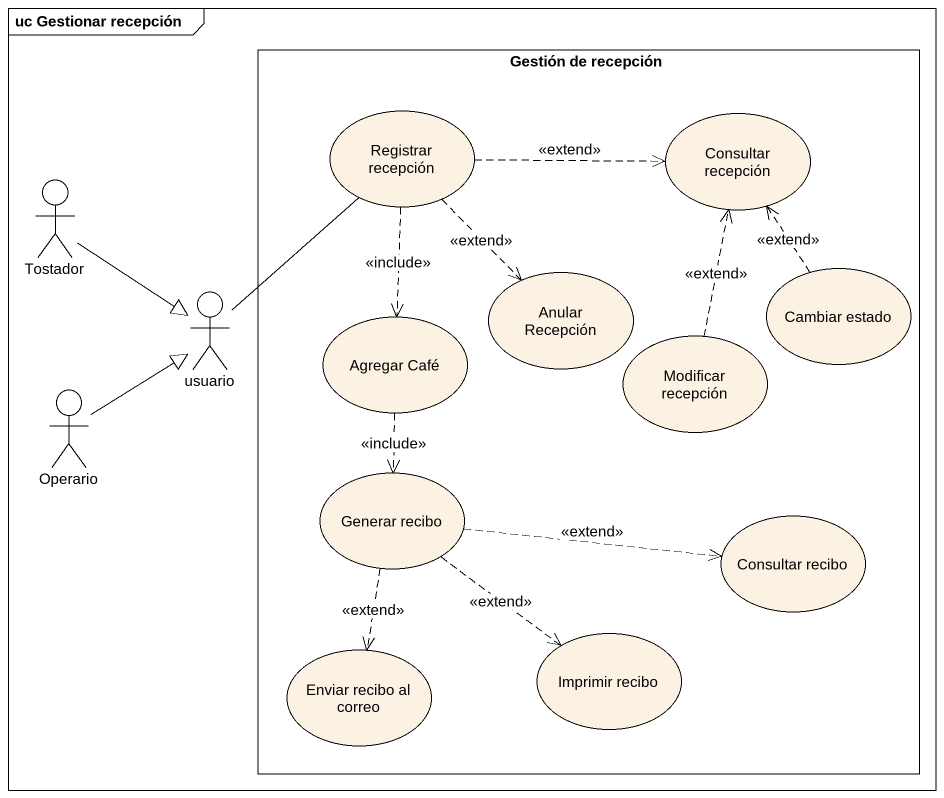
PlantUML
@startuml
mainframe uc Gestionar recepción
rectangle "Gestión de recepción" as Gestión_de_recepción #FFFFFF {
  usecase "Registrar recepción" as Registrar_recepción
  usecase "Consultar recepción" as Consultar_recepción
  usecase "Anular Recepción" as Anular_Recepción
  usecase "Cambiar estado" as Cambiar_estado
  usecase "Agregar Café" as Agregar_Café
  usecase "Modificar recepción" as Modificar_recepción
  usecase "Generar recibo" as Generar_recibo
  usecase "Consultar recibo" as Consultar_recibo
  usecase "Enviar recibo al correo" as Enviar_recibo_al_correo
  usecase "Imprimir recibo" as Imprimir_recibo
}
actor Tostador
actor usuario
actor Operario
Registrar_recepción .right.> Consultar_recepción : <<extend>>
Registrar_recepción ..> Anular_Recepción : <<extend>>
Registrar_recepción ..> Agregar_Café : <<include>>
Tostador --|> usuario
usuario -up- Registrar_recepción
Cambiar_estado .up.> Consultar_recepción : <<extend>>
Agregar_Café ..> Generar_recibo : <<include>>
Modificar_recepción .up.> Consultar_recepción : <<extend>>
Operario -up-|> usuario
Generar_recibo .right.> Consultar_recibo : <<extend>>
Generar_recibo ..> Enviar_recibo_al_correo : <<extend>>
Generar_recibo ..> Imprimir_recibo : <<extend>>
@enduml
